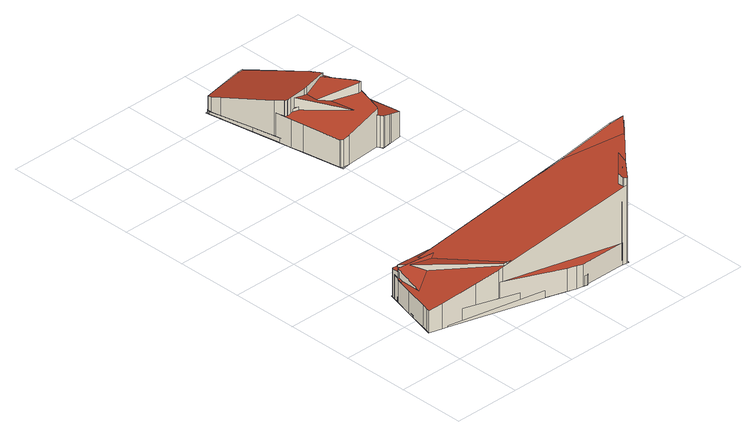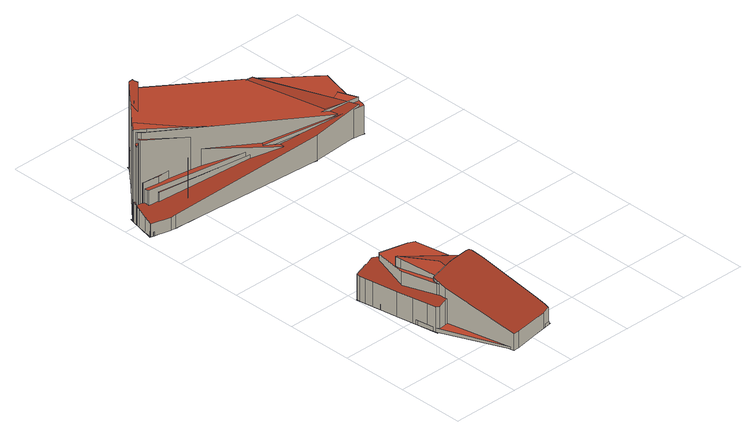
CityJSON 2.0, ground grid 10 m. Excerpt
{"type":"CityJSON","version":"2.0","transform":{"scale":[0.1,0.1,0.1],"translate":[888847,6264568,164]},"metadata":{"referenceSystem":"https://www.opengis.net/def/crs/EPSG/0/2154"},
"CityObjects":{
"building1":{"type":"Building","attributes":{"class":"Building"},"children":["building1-1"]},
"building1-1":{"type":"BuildingPart","parents":["building1"],"geometry":[{"type":"MultiSurface","lod":"2.2","boundaries":[[[0,1,2,3,4,5,6,7,8,9,10,11,12,13,14]],[[15,16,1,0]],[[16,17,2,1]],[[17,18,3,2]],[[18,19,4,3]],[[19,20,5,4]],[[20,21,6,5]],[[21,22,7,6]],[[22,23,8,7]],[[23,24,9,8]],[[24,25,10,9]],[[25,26,11,10]],[[26,27,12,11]],[[27,28,13,12]],[[28,29,14,13]],[[29,15,0,14]],[[30,31,32,33,34,35,36,37,38,39,40,41,42,43,44,45,46]],[[47,48,31,30]],[[48,49,32,31]],[[49,50,33,32]],[[50,51,34,33]],[[51,52,35,34]],[[52,21,36,35]],[[21,53,37,36]],[[53,54,38,37]],[[54,55,39,38]],[[55,56,40,39]],[[56,57,41,40]],[[57,58,42,41]],[[58,59,43,42]],[[59,60,44,43]],[[60,61,45,44]],[[61,62,46,45]],[[62,47,30,46]],[[63,64,65,66,67,68,69,70,71,72,73,74,75]],[[76,77,64,63]],[[77,78,65,64]],[[78,79,66,65]],[[79,80,67,66]],[[80,81,68,67]],[[81,82,69,68]],[[82,83,70,69]],[[83,84,71,70]],[[84,85,72,71]],[[85,86,73,72]],[[86,87,74,73]],[[87,88,75,74]],[[88,76,63,75]],[[89,90,91,92,93,94,95,96,97,98,99,100,101,102]],[[103,104,90,89]],[[104,80,91,90]],[[80,105,92,91]],[[105,106,93,92]],[[106,107,94,93]],[[107,108,95,94]],[[108,109,96,95]],[[109,110,97,96]],[[110,111,98,97]],[[111,112,99,98]],[[112,113,100,99]],[[113,114,101,100]],[[114,115,102,101]],[[115,103,89,102]],[[116,117,118,119,120,121,122,123,124,125,126,61]],[[127,117,116]],[[127,128,118,117]],[[128,129,119,118]],[[129,130,120,119]],[[130,131,121,120]],[[131,132,122,121]],[[132,133,123,122]],[[133,124,123]],[[134,135,136,137,138,139,140,141,142,143,144]],[[145,146,135,134]],[[146,147,136,135]],[[147,148,137,136]],[[148,149,138,137]],[[149,20,139,138]],[[20,150,140,139]],[[150,151,141,140]],[[151,152,142,141]],[[152,153,143,142]],[[153,154,144,143]],[[154,145,134,144]],[[155,156,157,158,159,160,161,162,163]],[[164,165,156,155]],[[165,166,157,156]],[[166,167,158,157]],[[167,168,159,158]],[[168,169,160,159]],[[169,170,161,160]],[[170,171,162,161]],[[171,172,163,162]],[[172,164,155,163]],[[173,174,175,176,177,178,179,180,181]],[[182,183,174,173]],[[183,184,175,174]],[[184,185,176,175]],[[185,186,177,176]],[[186,187,178,177]],[[187,188,179,178]],[[188,189,180,179]],[[189,190,181,180]],[[190,182,173,181]],[[191,192,193,194,195,196,197,198,199,200]],[[201,202,192,191]],[[202,203,193,192]],[[203,204,194,193]],[[204,205,195,194]],[[205,206,196,195]],[[206,207,197,196]],[[207,208,198,197]],[[208,209,199,198]],[[209,210,200,199]],[[210,201,191,200]],[[211,212,213,214,215,216,217,218]],[[219,220,212,211]],[[220,221,213,212]],[[221,222,214,213]],[[222,223,215,214]],[[223,224,216,215]],[[224,225,217,216]],[[225,226,218,217]],[[226,219,211,218]],[[227,228,229,230,231,232,233,234,235]],[[236,81,228,227]],[[81,52,229,228]],[[52,237,230,229]],[[237,238,231,230]],[[238,239,232,231]],[[239,240,233,232]],[[240,241,234,233]],[[241,242,235,234]],[[242,236,227,235]],[[243,244,245,246,247,248,249,250,251,252]],[[253,254,244,243]],[[254,255,245,244]],[[255,256,246,245]],[[256,257,247,246]],[[257,258,248,247]],[[258,259,249,248]],[[259,260,250,249]],[[260,261,251,250]],[[261,262,252,251]],[[262,253,243,252]],[[263,264,265,266,267,268,269]],[[270,271,264,263]],[[271,272,265,264]],[[272,273,266,265]],[[273,274,267,266]],[[274,275,268,267]],[[275,276,269,268]],[[276,270,263,269]],[[277,278,279,280,281,282,283]],[[284,285,278,277]],[[285,286,279,278]],[[286,287,280,279]],[[287,288,281,280]],[[288,289,282,281]],[[289,290,283,282]],[[290,284,277,283]],[[291,292,293,294,295,296]],[[297,298,292,291]],[[298,299,293,292]],[[299,300,294,293]],[[300,301,295,294]],[[301,302,296,295]],[[302,297,291,296]],[[303,304,305,306,307,308,309,310,311,312,313,314,315,316,317,318,319,320,321,322]]],"semantics":{"surfaces":[{"type":"RoofSurface","rf_azimuth":69.92,"rf_slope":14.49},{"type":"WallSurface","on_footprint_edge":true},{"type":"RoofSurface","rf_azimuth":165.02,"rf_slope":16.39},{"type":"RoofSurface","rf_azimuth":271,"rf_slope":14.52},{"type":"RoofSurface","rf_azimuth":92.31,"rf_slope":1.56},{"type":"RoofSurface","rf_azimuth":165.71,"rf_slope":3.75},{"type":"RoofSurface","rf_azimuth":153.73,"rf_slope":19.77},{"type":"RoofSurface","rf_azimuth":107.6,"rf_slope":2.82},{"type":"RoofSurface","rf_azimuth":259.88,"rf_slope":13},{"type":"RoofSurface","rf_azimuth":188.35,"rf_slope":19.5},{"type":"RoofSurface","rf_azimuth":71.82,"rf_slope":10.85},{"type":"RoofSurface","rf_azimuth":335.51,"rf_slope":16.96},{"type":"RoofSurface","rf_azimuth":143.14,"rf_slope":18.37},{"type":"RoofSurface","rf_azimuth":259.42,"rf_slope":17.76},{"type":"RoofSurface","rf_azimuth":227.67,"rf_slope":14.78},{"type":"RoofSurface","rf_azimuth":201.83,"rf_slope":9.37},{"type":"GroundSurface"}],"values":[0,1,1,1,1,1,1,1,1,1,1,1,1,1,1,1,2,1,1,1,1,1,1,1,1,1,1,1,1,1,1,1,1,1,3,1,1,1,1,1,1,1,1,1,1,1,1,1,4,1,1,1,1,1,1,1,1,1,1,1,1,1,1,5,1,1,1,1,1,1,1,1,6,1,1,1,1,1,1,1,1,1,1,1,7,1,1,1,1,1,1,1,1,1,8,1,1,1,1,1,1,1,1,1,9,1,1,1,1,1,1,1,1,1,1,10,1,1,1,1,1,1,1,1,11,1,1,1,1,1,1,1,1,1,12,1,1,1,1,1,1,1,1,1,1,13,1,1,1,1,1,1,1,14,1,1,1,1,1,1,1,15,1,1,1,1,1,1,16]}}]},
"building2":{"type":"Building","attributes":{"class":"Building"},"children":["building2-1"]},
"building2-1":{"type":"BuildingPart","parents":["building2"],"geometry":[{"type":"MultiSurface","lod":"2.2","boundaries":[[[323,324,325,326,327,328,329,330,331,332,333,334,335,336,337,338,339,340,341]],[[342,343,324,323]],[[343,344,325,324]],[[344,345,326,325]],[[345,346,327,326]],[[346,347,328,327]],[[347,348,329,328]],[[348,349,330,329]],[[349,350,331,330]],[[350,351,332,331]],[[351,352,333,332]],[[352,353,334,333]],[[353,354,335,334]],[[354,355,336,335]],[[355,356,337,336]],[[356,357,338,337]],[[357,358,339,338]],[[358,359,340,339]],[[359,360,341,340]],[[360,342,323,341]],[[361,362,363,364,365,366,367,368,369,370,371,372]],[[373,374,362,361]],[[374,375,363,362]],[[375,376,364,363]],[[376,377,365,364]],[[377,378,366,365]],[[378,379,367,366]],[[379,380,368,367]],[[380,381,369,368]],[[381,382,370,369]],[[382,383,371,370]],[[383,384,372,371]],[[384,373,361,372]],[[385,386,387,388,389,390,391,392,393,394,395,396,397,398,399,400,401]],[[402,403,386,385]],[[403,404,387,386]],[[404,405,388,387]],[[405,406,389,388]],[[406,407,390,389]],[[407,408,391,390]],[[408,409,392,391]],[[409,410,393,392]],[[410,411,394,393]],[[411,412,395,394]],[[412,413,396,395]],[[413,414,397,396]],[[414,415,398,397]],[[415,416,399,398]],[[416,417,400,399]],[[417,418,401,400]],[[418,402,385,401]],[[419,420,421,422,423,424,425,426,427,428,429,430,431,432]],[[433,434,420,419]],[[434,435,421,420]],[[435,436,422,421]],[[436,437,423,422]],[[437,438,424,423]],[[438,439,425,424]],[[439,440,426,425]],[[440,415,427,426]],[[415,441,428,427]],[[441,442,429,428]],[[442,443,430,429]],[[443,444,431,430]],[[444,445,432,431]],[[445,433,419,432]],[[446,447,448,449,450,451,452,453,454]],[[455,456,447,446]],[[456,457,448,447]],[[457,458,449,448]],[[458,459,450,449]],[[459,460,451,450]],[[460,461,452,451]],[[461,462,453,452]],[[462,463,454,453]],[[463,455,446,454]],[[464,465,466,467,468,469,470,471]]],"semantics":{"surfaces":[{"type":"RoofSurface","rf_azimuth":99.46,"rf_slope":18.66},{"type":"WallSurface","on_footprint_edge":true},{"type":"RoofSurface","rf_azimuth":189.75,"rf_slope":12.86},{"type":"RoofSurface","rf_azimuth":10.21,"rf_slope":17.43},{"type":"RoofSurface","rf_azimuth":90.53,"rf_slope":1.69},{"type":"RoofSurface","rf_azimuth":157.3,"rf_slope":16.68},{"type":"GroundSurface"}],"values":[0,1,1,1,1,1,1,1,1,1,1,1,1,1,1,1,1,1,1,1,2,1,1,1,1,1,1,1,1,1,1,1,1,3,1,1,1,1,1,1,1,1,1,1,1,1,1,1,1,1,1,4,1,1,1,1,1,1,1,1,1,1,1,1,1,1,5,1,1,1,1,1,1,1,1,1,6]}}]}
},
"vertices":[
[40,153,53],[116,38,75],[119,37,75],[309,38,57],[326,40,55],[330,42,55],[380,91,38],[382,96,37],[385,108,34],[388,122,30],[390,134,27],[390,135,27],[362,142,27],[355,143,28],[119,158,45],[40,153,7],[116,38,7],[119,37,7],[309,38,7],[326,40,7],[330,42,7],[380,91,7],[382,96,7],[385,108,7],[388,122,7],[390,134,7],[390,135,7],[362,142,7],[355,143,7],[119,158,7],[9,64,40],[27,59,45],[74,47,59],[106,38,69],[112,37,71],[297,2,126],[380,91,143],[380,94,143],[378,97,142],[374,100,141],[44,153,43],[40,151,42],[34,147,40],[29,140,40],[22,115,40],[13,79,40],[11,71,40],[9,64,7],[27,59,7],[74,47,7],[106,38,7],[112,37,7],[297,2,7],[380,94,7],[378,97,7],[374,100,7],[44,153,7],[40,151,7],[34,147,7],[29,140,7],[22,115,7],[13,79,7],[11,71,7],[99,41,51],[103,39,51],[199,9,42],[212,5,42],[221,3,41],[294,3,41],[301,4,41],[377,98,65],[374,103,66],[373,104,66],[350,107,67],[299,109,68],[138,110,69],[99,41,7],[103,39,7],[199,9,7],[212,5,7],[221,3,7],[294,3,7],[301,4,7],[377,98,7],[374,103,7],[373,104,7],[350,107,7],[299,109,7],[138,110,7],[12,68,11],[202,8,13],[221,3,13],[264,12,13],[331,41,12],[379,137,10],[354,143,9],[121,156,9],[119,156,9],[51,151,9],[30,140,9],[29,137,9],[19,103,10],[13,73,11],[12,68,7],[202,8,7],[264,12,7],[331,41,7],[379,137,7],[354,143,7],[121,156,7],[119,156,7],[51,151,7],[30,140,7],[29,137,7],[19,103,7],[13,73,7],[10,64,7],[215,5,21],[228,2,22],[257,14,23],[314,43,27],[229,129,20],[172,144,16],[129,150,13],[29,134,7],[27,131,7],[22,113,7],[215,5,7],[228,2,7],[257,14,7],[314,43,7],[229,129,7],[172,144,7],[129,150,7],[12,65,20],[32,59,28],[286,9,118],[298,11,121],[305,18,123],[330,42,127],[377,99,133],[379,102,133],[377,102,132],[94,139,35],[30,143,14],[12,65,7],[32,59,7],[286,9,7],[298,11,7],[305,18,7],[377,99,7],[379,102,7],[377,102,7],[94,139,7],[30,143,7],[31,143,51],[32,142,51],[237,78,57],[336,78,58],[374,91,58],[371,108,57],[370,111,57],[34,156,50],[33,154,50],[31,143,7],[32,142,7],[237,78,7],[336,78,7],[374,91,7],[371,108,7],[370,111,7],[34,156,7],[33,154,7],[14,65,24],[60,51,23],[206,11,20],[247,19,23],[361,104,48],[356,114,49],[143,142,47],[36,150,45],[32,150,44],[14,65,7],[60,51,7],[206,11,7],[247,19,7],[361,104,7],[356,114,7],[143,142,7],[36,150,7],[32,150,7],[22,104,22],[291,5,111],[299,4,114],[303,9,115],[382,95,147],[364,100,142],[50,152,34],[32,139,27],[30,134,26],[26,121,24],[22,104,7],[291,5,7],[299,4,7],[303,9,7],[382,95,7],[364,100,7],[50,152,7],[32,139,7],[30,134,7],[26,121,7],[66,147,31],[121,36,48],[127,34,48],[262,12,44],[390,133,14],[387,136,14],[371,139,14],[122,157,25],[66,147,7],[121,36,7],[127,34,7],[262,12,7],[390,133,7],[387,136,7],[371,139,7],[122,157,7],[294,5,138],[294,3,138],[297,2,137],[299,2,136],[378,93,126],[384,102,125],[384,103,125],[380,101,126],[294,13,139],[294,5,7],[299,2,7],[378,93,7],[384,102,7],[384,103,7],[380,101,7],[294,13,7],[24,111,13],[211,61,73],[214,61,74],[294,104,86],[297,107,87],[297,110,86],[297,111,86],[121,157,30],[73,145,20],[25,114,13],[24,111,7],[211,61,7],[214,61,7],[294,104,7],[297,107,7],[297,110,7],[297,111,7],[121,157,7],[73,145,7],[25,114,7],[26,60,29],[201,10,23],[260,14,28],[367,98,61],[367,100,61],[365,101,62],[32,144,56],[26,60,7],[201,10,7],[260,14,7],[367,98,7],[367,100,7],[365,101,7],[32,144,7],[120,155,20],[245,22,16],[261,13,17],[360,94,51],[356,97,51],[349,100,50],[178,142,28],[120,155,7],[245,22,7],[261,13,7],[360,94,7],[356,97,7],[349,100,7],[178,142,7],[134,129,59],[141,122,60],[208,64,67],[214,62,67],[218,61,68],[296,106,83],[134,129,7],[141,122,7],[208,64,7],[214,62,7],[218,61,7],[296,106,7],[301,1,7],[313,42,7],[330,38,7],[346,98,7],[381,89,7],[392,135,7],[352,144,7],[341,99,7],[295,111,7],[279,52,7],[244,61,7],[260,121,7],[119,159,7],[113,135,7],[33,157,7],[8,64,7],[198,14,7],[197,9,7],[228,1,7],[233,20,7],
[164,622,27],[164,615,29],[166,601,34],[180,519,62],[184,505,67],[184,503,67],[186,502,68],[187,501,68],[192,501,69],[218,504,69],[224,505,69],[260,514,68],[262,514,68],[262,516,67],[262,520,66],[261,534,61],[237,634,27],[229,634,27],[176,625,26],[164,622,2],[164,615,2],[166,601,2],[180,519,2],[184,505,2],[184,503,2],[186,502,2],[187,501,2],[192,501,2],[218,504,2],[224,505,2],[260,514,2],[262,514,2],[262,516,2],[262,520,2],[261,534,2],[237,634,2],[229,634,2],[176,625,2],[174,562,44],[184,492,44],[187,474,44],[196,417,43],[197,415,44],[200,414,44],[209,413,46],[263,417,59],[266,421,59],[278,473,64],[263,521,62],[260,529,62],[174,562,2],[184,492,2],[187,474,2],[196,417,2],[197,415,2],[200,414,2],[209,413,2],[263,417,2],[266,421,2],[278,473,2],[263,521,2],[260,529,2],[198,503,66],[264,413,51],[267,410,50],[269,409,50],[279,411,46],[281,411,46],[298,413,41],[298,417,40],[297,426,40],[295,438,40],[289,475,40],[285,500,40],[281,522,40],[279,535,40],[275,539,41],[265,538,44],[260,537,45],[198,503,2],[264,413,2],[267,410,2],[269,409,2],[279,411,2],[281,411,2],[298,413,2],[298,417,2],[297,426,2],[295,438,2],[289,475,2],[285,500,2],[281,522,2],[279,535,2],[275,539,2],[265,538,2],[260,537,2],[163,619,6],[163,618,6],[174,552,8],[182,506,9],[293,450,11],[292,453,11],[285,497,9],[284,508,9],[279,535,8],[237,632,5],[233,632,5],[204,629,6],[164,623,6],[163,621,6],[163,619,2],[163,618,2],[174,552,2],[182,506,2],[293,450,2],[292,453,2],[285,497,2],[284,508,2],[237,632,2],[233,632,2],[204,629,2],[164,623,2],[163,621,2],[166,605,30],[167,595,32],[174,555,38],[180,529,43],[192,503,49],[270,457,76],[273,457,77],[272,465,76],[256,513,66],[166,605,2],[167,595,2],[174,555,2],[180,529,2],[192,503,2],[270,457,2],[273,457,2],[272,465,2],[256,513,2],[197,411,2],[262,422,2],[265,408,2],[299,413,2],[279,540,2],[253,536,2],[237,635,2],[162,623,2]
]}
